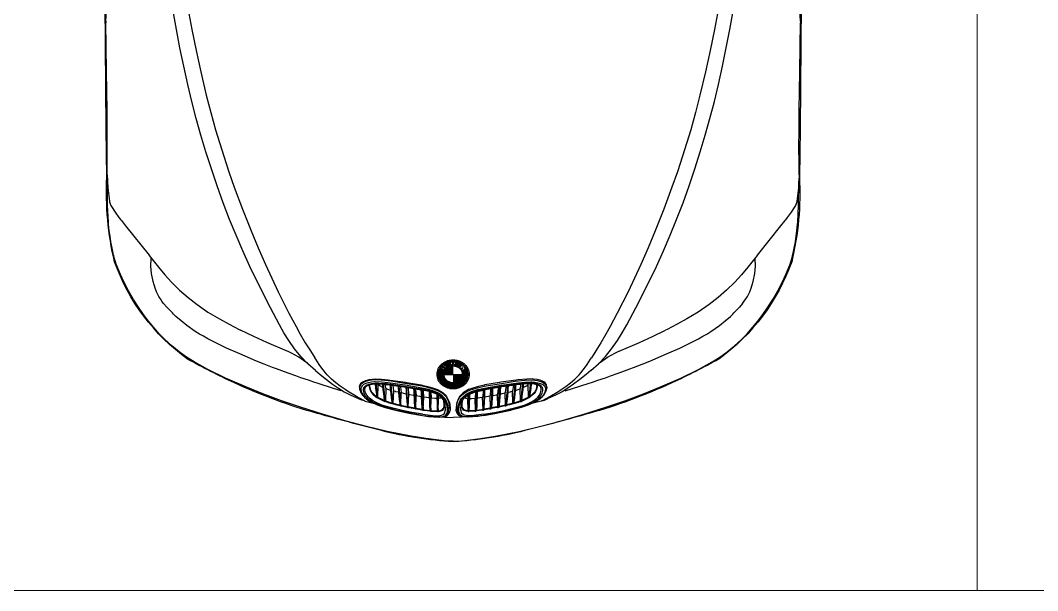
# Model space of a CAD drawing. Header units: inches. Extents: x 13 to 261, y -112 to -47.
# Drawn here: x 193.589 to 195.994, y -83.727 to -82.379 of the extents above; entities that cross this region are included whole.
import ezdxf

# ---------------------------------------------------------------- set-up
doc = ezdxf.new("R2010")
doc.units = ezdxf.units.IN
doc.header["$MEASUREMENT"] = 0
doc.layers.add('CAJONES', color=3, linetype='Continuous', lineweight=20)
doc.layers.add('CONTORNO', color=7, linetype='Continuous')

msp = doc.modelspace()

# ---------------------------------------------------------------- linework, layer by layer
for p, q in [((193.8383, -82.8647), (193.8939, -82.9343)), ((195.3863, -82.8647), (195.3307, -82.9343)), ((193.9281, -83.0479), (193.9355, -83.0569)), ((195.2965, -83.0479), (195.2891, -83.0569)), ((194.2197, -83.1605), (194.2199, -83.1601)), ((195.0049, -83.1605), (195.0047, -83.1601)), ((194.2689, -83.1905), (194.2525, -83.1733)), ((194.2871, -83.2063), (194.2689, -83.1905)), ((194.5905, -83.191), (194.6058, -83.191)), ((194.5923, -83.1899), (194.6058, -83.1899)), ((194.5944, -83.1887), (194.6059, -83.1887)), ((194.5969, -83.1876), (194.6059, -83.1876)), ((194.6, -83.1865), (194.606, -83.1865)), ((194.6043, -83.1854), (194.6202, -83.1854)), ((194.61, -83.1865), (194.6146, -83.1865)), ((194.6104, -83.1876), (194.6141, -83.1876)), ((194.6108, -83.1887), (194.6137, -83.1887)), ((194.6113, -83.1899), (194.6133, -83.1899)), ((194.6117, -83.191), (194.6128, -83.191)), ((194.6186, -83.1865), (194.6246, -83.1865)), ((194.6186, -83.1876), (194.6277, -83.1876)), ((194.6187, -83.1887), (194.6301, -83.1887)), ((194.6187, -83.1899), (194.6322, -83.1899)), ((194.6188, -83.191), (194.634, -83.191)), ((194.9375, -83.2063), (194.9557, -83.1905)), ((194.9557, -83.1905), (194.9721, -83.1733)), ((194.5765, -83.2134), (194.59, -83.2134)), ((194.5765, -83.2145), (194.5899, -83.2145)), ((194.5767, -83.2123), (194.5902, -83.2123)), ((194.5768, -83.2112), (194.5905, -83.2112)), ((194.577, -83.21), (194.5908, -83.21)), ((194.5773, -83.2089), (194.5913, -83.2089)), ((194.5776, -83.2078), (194.5918, -83.2078)), ((194.578, -83.2067), (194.5924, -83.2067)), ((194.5784, -83.2056), (194.5898, -83.2056)), ((194.5789, -83.2044), (194.5881, -83.2044)), ((194.5794, -83.2033), (194.5865, -83.2033)), ((194.58, -83.2022), (194.5849, -83.2022)), ((194.5806, -83.2011), (194.5833, -83.2011)), ((194.5814, -83.1999), (194.5826, -83.1999)), ((194.5822, -83.1988), (194.5837, -83.1988)), ((194.583, -83.1977), (194.5847, -83.1977)), ((194.584, -83.1966), (194.5857, -83.1966)), ((194.585, -83.1955), (194.5868, -83.1955)), ((194.5862, -83.1943), (194.5878, -83.1943)), ((194.587, -83.1988), (194.5892, -83.1988)), ((194.5875, -83.1932), (194.6057, -83.1932)), ((194.5875, -83.1999), (194.5882, -83.1999)), ((194.588, -83.1977), (194.5902, -83.1977)), ((194.5889, -83.1921), (194.6058, -83.1921)), ((194.5902, -83.2011), (194.5924, -83.2011)), ((194.5908, -83.2022), (194.5914, -83.2022)), ((194.5912, -83.1999), (194.5935, -83.1999)), ((194.5916, -83.2056), (194.5931, -83.2056)), ((194.5917, -83.2145), (194.6123, -83.2145)), ((194.5918, -83.2134), (194.6123, -83.2134)), ((194.592, -83.2123), (194.6123, -83.2123)), ((194.5921, -83.1943), (194.6057, -83.1943)), ((194.5923, -83.1988), (194.5932, -83.1988)), ((194.5923, -83.2112), (194.6123, -83.2112)), ((194.5926, -83.21), (194.6123, -83.21)), ((194.5927, -83.2044), (194.594, -83.2044)), ((194.5928, -83.1955), (194.6056, -83.1955)), ((194.5931, -83.2089), (194.6123, -83.2089)), ((194.5937, -83.2033), (194.595, -83.2033)), ((194.5937, -83.2078), (194.6123, -83.2078)), ((194.5944, -83.2067), (194.6123, -83.2067)), ((194.5947, -83.2022), (194.5961, -83.2022)), ((194.5952, -83.2056), (194.6123, -83.2056)), ((194.5958, -83.2011), (194.5975, -83.2011)), ((194.5962, -83.2044), (194.6123, -83.2044)), ((194.5964, -83.1966), (194.6081, -83.1966)), ((194.5968, -83.1999), (194.5991, -83.1999)), ((194.5971, -83.1977), (194.6038, -83.1977)), ((194.5973, -83.1988), (194.6011, -83.1988)), ((194.5973, -83.2033), (194.6123, -83.2033)), ((194.5986, -83.2022), (194.6123, -83.2022)), ((194.6003, -83.2011), (194.6123, -83.2011)), ((194.6023, -83.1999), (194.6123, -83.1999)), ((194.6052, -83.1988), (194.6123, -83.1988)), ((194.6081, -83.1955), (194.6165, -83.1955)), ((194.6093, -83.1921), (194.6097, -83.1921)), ((194.6093, -83.1932), (194.6101, -83.1932)), ((194.6093, -83.1943), (194.6106, -83.1943)), ((194.6122, -83.1921), (194.6124, -83.1921)), ((194.614, -83.1943), (194.6153, -83.1943)), ((194.6144, -83.1932), (194.6153, -83.1932)), ((194.6149, -83.1921), (194.6152, -83.1921)), ((194.6164, -83.1966), (194.6304, -83.1966)), ((194.6188, -83.1921), (194.6356, -83.1921)), ((194.6188, -83.1932), (194.6334, -83.1932)), ((194.6189, -83.1943), (194.6324, -83.1943)), ((194.6189, -83.1955), (194.6314, -83.1955)), ((194.6208, -83.1977), (194.6295, -83.1977)), ((194.6234, -83.1988), (194.6285, -83.1988)), ((194.6254, -83.1999), (194.6277, -83.1999)), ((194.6271, -83.2011), (194.6291, -83.2011)), ((194.6284, -83.2022), (194.633, -83.2022)), ((194.6296, -83.2033), (194.632, -83.2033)), ((194.6305, -83.2044), (194.6322, -83.2044)), ((194.6314, -83.2056), (194.633, -83.2056)), ((194.6319, -83.2011), (194.634, -83.2011)), ((194.6321, -83.2067), (194.6466, -83.2067)), ((194.6327, -83.2078), (194.6469, -83.2078)), ((194.6333, -83.2089), (194.6473, -83.2089)), ((194.6337, -83.21), (194.6475, -83.21)), ((194.6341, -83.2112), (194.6477, -83.2112)), ((194.6343, -83.2123), (194.6479, -83.2123)), ((194.6345, -83.2134), (194.648, -83.2134)), ((194.6346, -83.2145), (194.6481, -83.2145)), ((194.6347, -83.1999), (194.635, -83.1999)), ((194.6349, -83.1966), (194.636, -83.1966)), ((194.635, -83.2056), (194.6462, -83.2056)), ((194.6354, -83.1932), (194.6371, -83.1932)), ((194.6359, -83.1955), (194.6395, -83.1955)), ((194.6368, -83.1943), (194.6383, -83.1943)), ((194.6378, -83.2044), (194.6457, -83.2044)), ((194.6388, -83.1999), (194.6406, -83.1999)), ((194.6393, -83.1966), (194.6406, -83.1966)), ((194.6397, -83.1988), (194.6424, -83.1988)), ((194.6403, -83.1977), (194.6415, -83.1977)), ((194.6406, -83.2033), (194.6452, -83.2033)), ((194.6419, -83.1999), (194.6432, -83.1999)), ((194.6427, -83.2011), (194.6439, -83.2011)), ((194.6434, -83.2022), (194.6446, -83.2022)), ((194.5764, -83.2157), (194.5899, -83.2157)), ((194.5765, -83.2168), (194.5899, -83.2168)), ((194.5765, -83.2179), (194.59, -83.2179)), ((194.5767, -83.219), (194.5902, -83.219)), ((194.5768, -83.2201), (194.5905, -83.2201)), ((194.577, -83.2213), (194.5908, -83.2213)), ((194.5773, -83.2224), (194.5913, -83.2224)), ((194.5776, -83.2235), (194.5918, -83.2235)), ((194.578, -83.2246), (194.5924, -83.2246)), ((194.5784, -83.2258), (194.5931, -83.2258)), ((194.5789, -83.2269), (194.594, -83.2269)), ((194.5794, -83.228), (194.595, -83.228)), ((194.58, -83.2291), (194.5961, -83.2291)), ((194.5806, -83.2302), (194.5975, -83.2302)), ((194.5814, -83.2314), (194.5991, -83.2314)), ((194.5822, -83.2325), (194.6011, -83.2325)), ((194.583, -83.2336), (194.6038, -83.2336)), ((194.584, -83.2347), (194.6081, -83.2347)), ((194.5851, -83.2358), (194.6395, -83.2358)), ((194.5862, -83.237), (194.6383, -83.237)), ((194.5875, -83.2381), (194.637, -83.2381)), ((194.5889, -83.2392), (194.6356, -83.2392)), ((194.5899, -83.2157), (194.6347, -83.2157)), ((194.6123, -83.2157), (194.633, -83.2157)), ((194.6123, -83.2168), (194.6329, -83.2168)), ((194.6123, -83.2179), (194.6328, -83.2179)), ((194.6123, -83.219), (194.6326, -83.219)), ((194.6123, -83.2201), (194.6323, -83.2201)), ((194.6123, -83.2213), (194.6319, -83.2213)), ((194.6123, -83.2224), (194.6314, -83.2224)), ((194.6123, -83.2235), (194.6309, -83.2235)), ((194.6123, -83.2246), (194.6302, -83.2246)), ((194.6123, -83.2258), (194.6293, -83.2258)), ((194.6123, -83.2269), (194.6284, -83.2269)), ((194.6123, -83.228), (194.6273, -83.228)), ((194.6123, -83.2291), (194.6259, -83.2291)), ((194.6123, -83.2302), (194.6243, -83.2302)), ((194.6123, -83.2314), (194.6222, -83.2314)), ((194.6123, -83.2325), (194.6194, -83.2325)), ((194.6165, -83.2347), (194.6406, -83.2347)), ((194.6208, -83.2336), (194.6415, -83.2336)), ((194.6234, -83.2325), (194.6424, -83.2325)), ((194.6254, -83.2314), (194.6432, -83.2314)), ((194.6271, -83.2302), (194.6439, -83.2302)), ((194.6284, -83.2291), (194.6446, -83.2291)), ((194.6296, -83.228), (194.6452, -83.228)), ((194.6305, -83.2269), (194.6457, -83.2269)), ((194.6314, -83.2258), (194.6462, -83.2258)), ((194.6321, -83.2246), (194.6466, -83.2246)), ((194.6328, -83.2235), (194.647, -83.2235)), ((194.6333, -83.2224), (194.6473, -83.2224)), ((194.6337, -83.2213), (194.6475, -83.2213)), ((194.6341, -83.2201), (194.6477, -83.2201)), ((194.6343, -83.219), (194.6479, -83.219)), ((194.6345, -83.2179), (194.648, -83.2179)), ((194.6346, -83.2168), (194.6481, -83.2168)), ((194.6347, -83.2157), (194.6481, -83.2157)), ((194.4145, -83.2439), (194.4145, -83.2401)), ((194.4343, -83.2699), (194.4353, -83.2407)), ((194.4529, -83.2785), (194.4539, -83.2497)), ((194.4709, -83.2841), (194.4719, -83.2555)), ((194.4719, -83.2555), (194.4717, -83.2547)), ((194.4833, -83.2581), (194.4771, -83.2567)), ((194.4887, -83.2885), (194.4897, -83.2597)), ((194.4897, -83.2597), (194.4895, -83.2589)), ((194.5063, -83.2921), (194.5073, -83.2633)), ((194.5073, -83.2633), (194.5071, -83.2627)), ((194.5905, -83.2403), (194.634, -83.2403)), ((194.5923, -83.2415), (194.6322, -83.2415)), ((194.5944, -83.2426), (194.6301, -83.2426)), ((194.5969, -83.2437), (194.6277, -83.2437)), ((194.5999, -83.2448), (194.6246, -83.2448)), ((194.6044, -83.2459), (194.6202, -83.2459)), ((194.7173, -83.2633), (194.7175, -83.2627)), ((194.7183, -83.2921), (194.7173, -83.2633)), ((194.7349, -83.2597), (194.7351, -83.2589)), ((194.7359, -83.2885), (194.7349, -83.2597)), ((194.7413, -83.2581), (194.7475, -83.2567)), ((194.7527, -83.2555), (194.7529, -83.2547)), ((194.7537, -83.2841), (194.7527, -83.2555)), ((194.7717, -83.2785), (194.7707, -83.2497)), ((194.7903, -83.2699), (194.7893, -83.2407)), ((194.8101, -83.2443), (194.8107, -83.2453)), ((194.8105, -83.2403), (194.8105, -83.2401)), ((194.4529, -83.2801), (194.4509, -83.2795)), ((194.5241, -83.2955), (194.5251, -83.2667)), ((194.5251, -83.2667), (194.5249, -83.2659)), ((194.5377, -83.2689), (194.5251, -83.2667)), ((194.5417, -83.2985), (194.5427, -83.2697)), ((194.5427, -83.2697), (194.5425, -83.2689)), ((194.5559, -83.2715), (194.5427, -83.2697)), ((194.5593, -83.3009), (194.5603, -83.2719)), ((194.5607, -83.2719), (194.5603, -83.2719)), ((194.5769, -83.3017), (194.5779, -83.2727)), ((194.5777, -83.2649), (194.5779, -83.2719)), ((194.5779, -83.2727), (194.5779, -83.2719)), ((194.5909, -83.2803), (194.5907, -83.2795)), ((194.5985, -83.2729), (194.5985, -83.2727)), ((194.6041, -83.2859), (194.6053, -83.2971)), ((194.6205, -83.2859), (194.6193, -83.2971)), ((194.6261, -83.2729), (194.6261, -83.2727)), ((194.6337, -83.2803), (194.6339, -83.2795)), ((194.6469, -83.2649), (194.6467, -83.2719)), ((194.6467, -83.2727), (194.6467, -83.2719)), ((194.6477, -83.3017), (194.6467, -83.2727)), ((194.6639, -83.2719), (194.6643, -83.2719)), ((194.6653, -83.3009), (194.6643, -83.2719)), ((194.6687, -83.2715), (194.6819, -83.2697)), ((194.6819, -83.2697), (194.6821, -83.2689)), ((194.6829, -83.2985), (194.6819, -83.2697)), ((194.6869, -83.2689), (194.6995, -83.2667)), ((194.6995, -83.2667), (194.6997, -83.2659)), ((194.7005, -83.2955), (194.6995, -83.2667)), ((194.7717, -83.2801), (194.7737, -83.2795)), ((194.5221, -83.2967), (194.5219, -83.2967)), ((194.5241, -83.2971), (194.5219, -83.2967)), ((194.5241, -83.2955), (194.5395, -83.2983)), ((194.5265, -83.2975), (194.5241, -83.2971)), ((194.5265, -83.2975), (194.5345, -83.2989)), ((194.5593, -83.3023), (194.5573, -83.3021)), ((194.5749, -83.3031), (194.5751, -83.3031)), ((194.5769, -83.3017), (194.5769, -83.3031)), ((194.6049, -83.3003), (194.6039, -83.2875)), ((194.6197, -83.3003), (194.6207, -83.2875)), ((194.6477, -83.3017), (194.6477, -83.3031)), ((194.6497, -83.3031), (194.6495, -83.3031)), ((194.6653, -83.3023), (194.6673, -83.3021)), ((194.7005, -83.2955), (194.6851, -83.2983)), ((194.6981, -83.2975), (194.6901, -83.2989)), ((194.6981, -83.2975), (194.7005, -83.2971)), ((194.7005, -83.2971), (194.7027, -83.2967)), ((194.7025, -83.2967), (194.7027, -83.2967))]:
    msp.add_line(p, q)
for points in [[(193.7915, -82.3813), (193.7927, -82.3531), (193.7955, -82.3249), (193.8021, -82.3005)], [(195.4331, -82.3813), (195.4319, -82.3531), (195.4291, -82.3249), (195.4225, -82.3005)], [(194.2525, -83.1733), (194.2377, -83.1551), (194.2239, -83.1357), (194.2125, -83.1173), (194.2017, -83.0983), (194.1805, -83.0585), (194.1491, -82.9965), (194.1319, -82.9605), (194.1153, -82.9239), (194.0993, -82.8869), (194.0841, -82.8495), (194.0689, -82.8101), (194.0545, -82.7703), (194.0409, -82.7303), (194.0281, -82.6899), (194.0163, -82.6503), (194.0053, -82.6107), (193.9949, -82.5707), (193.9853, -82.5305), (193.9757, -82.4873), (193.9667, -82.4441), (193.9585, -82.4007), (193.9507, -82.3573)], [(193.9853, -82.3501), (193.9949, -82.4003), (194.0051, -82.4505), (194.0159, -82.5005), (194.0289, -82.5561), (194.0395, -82.5969), (194.0509, -82.6375), (194.0701, -82.7001), (194.0823, -82.7367), (194.0951, -82.7731), (194.1145, -82.8251), (194.1349, -82.8763), (194.1515, -82.9163), (194.1687, -82.9559), (194.1835, -82.9887), (194.1989, -83.0209), (194.2243, -83.0709), (194.2411, -83.1025), (194.2511, -83.1209)], [(194.9721, -83.1733), (194.9869, -83.1551), (195.0007, -83.1357), (195.0121, -83.1173), (195.0229, -83.0983), (195.0441, -83.0585), (195.0755, -82.9965), (195.0927, -82.9605), (195.1093, -82.9239), (195.1253, -82.8869), (195.1405, -82.8495), (195.1557, -82.8101), (195.1701, -82.7703), (195.1837, -82.7303), (195.1965, -82.6899), (195.2083, -82.6503), (195.2193, -82.6107), (195.2297, -82.5707), (195.2393, -82.5305), (195.2489, -82.4873), (195.2579, -82.4441), (195.2661, -82.4007), (195.2739, -82.3573)], [(195.2393, -82.3501), (195.2297, -82.4003), (195.2195, -82.4505), (195.2087, -82.5005), (195.1957, -82.5561), (195.1851, -82.5969), (195.1737, -82.6375), (195.1545, -82.7001), (195.1423, -82.7367), (195.1295, -82.7731), (195.1101, -82.8251), (195.0897, -82.8763), (195.0731, -82.9163), (195.0559, -82.9559), (195.0411, -82.9887), (195.0257, -83.0209), (195.0003, -83.0709), (194.9835, -83.1025), (194.9735, -83.1209)], [(193.7915, -82.3813), (193.7915, -82.3821), (193.7915, -82.3835), (193.7915, -82.3849)], [(193.7945, -82.7407), (193.7947, -82.7135), (193.7949, -82.6815), (193.7947, -82.6369), (193.7943, -82.5915), (193.7935, -82.5459), (193.7929, -82.5003), (193.7921, -82.4409), (193.7915, -82.3849)], [(195.4301, -82.7407), (195.4299, -82.7135), (195.4297, -82.6815), (195.4299, -82.6369), (195.4303, -82.5915), (195.4311, -82.5459), (195.4317, -82.5003), (195.4325, -82.4409), (195.4331, -82.3849)], [(195.4331, -82.3813), (195.4331, -82.3821), (195.4331, -82.3835), (195.4331, -82.3849)], [(193.7947, -82.7443), (193.7945, -82.7419), (193.7945, -82.7407)], [(193.7947, -82.7443), (193.7963, -82.7749), (193.7998, -82.8062)], [(195.4299, -82.7443), (195.4283, -82.7749), (195.4248, -82.8062)], [(195.4299, -82.7443), (195.4301, -82.7419), (195.4301, -82.7407)], [(193.7977, -82.8561), (193.7977, -82.8559), (193.7957, -82.8165), (193.7955, -82.7589), (193.7955, -82.7589)], [(195.4269, -82.8561), (195.4269, -82.8559), (195.4289, -82.8165), (195.4291, -82.7589), (195.4291, -82.7589)], [(193.7998, -82.8062), (193.8001, -82.8077), (193.8013, -82.8123), (193.8031, -82.8165)], [(195.4248, -82.8062), (195.4245, -82.8077), (195.4233, -82.8123), (195.4215, -82.8165)], [(193.8031, -82.8165), (193.8045, -82.8189), (193.8131, -82.8323), (193.8225, -82.8453), (193.8265, -82.8503)], [(195.4215, -82.8165), (195.4201, -82.8189), (195.4115, -82.8323), (195.4021, -82.8453), (195.3981, -82.8503)], [(193.8265, -82.8503), (193.8277, -82.8519), (193.8281, -82.8523), (193.8383, -82.8647)], [(195.3981, -82.8503), (195.3969, -82.8519), (195.3965, -82.8523), (195.3863, -82.8647)], [(193.8035, -82.9023), (193.8015, -82.8889), (193.7997, -82.8761), (193.7981, -82.8611), (193.7977, -82.8561)], [(195.4211, -82.9023), (195.4231, -82.8889), (195.4249, -82.8761), (195.4265, -82.8611), (195.4269, -82.8561)], [(193.8197, -82.9647), (193.8183, -82.9611), (193.8161, -82.9551), (193.8141, -82.9497), (193.8117, -82.9425), (193.8101, -82.9359), (193.8091, -82.9319), (193.8085, -82.9289), (193.8061, -82.9171), (193.8035, -82.9023)], [(195.4049, -82.9647), (195.4063, -82.9611), (195.4085, -82.9551), (195.4105, -82.9497), (195.4129, -82.9425), (195.4145, -82.9359), (195.4155, -82.9319), (195.4161, -82.9289), (195.4185, -82.9171), (195.4211, -82.9023)], [(193.8939, -82.9343), (193.8941, -82.9345), (193.9161, -82.9627), (193.9309, -82.9805), (193.9465, -82.9975), (193.9659, -83.0163), (193.9861, -83.0343), (194.0073, -83.0509), (194.0329, -83.0687), (194.0599, -83.0847), (194.0831, -83.0973), (194.1065, -83.1093), (194.1101, -83.1111)], [(193.9037, -82.9983), (193.9031, -82.9961), (193.8993, -82.9773), (193.8979, -82.9597), (193.8983, -82.9415)], [(193.8985, -82.9401), (193.8983, -82.9407), (193.8983, -82.9415)], [(195.3307, -82.9343), (195.3305, -82.9345), (195.3085, -82.9627), (195.2937, -82.9805), (195.2781, -82.9975), (195.2587, -83.0163), (195.2385, -83.0343), (195.2173, -83.0509), (195.1917, -83.0687), (195.1647, -83.0847), (195.1415, -83.0973), (195.1181, -83.1093), (195.1145, -83.1111)], [(195.3209, -82.9983), (195.3215, -82.9961), (195.3253, -82.9773), (195.3267, -82.9597), (195.3263, -82.9415)], [(195.3261, -82.9401), (195.3263, -82.9407), (195.3263, -82.9415)], [(194.6123, -83.3737), (194.5985, -83.3733), (194.5847, -83.3721), (194.5479, -83.3673), (194.5129, -83.3615), (194.4563, -83.3503), (194.4079, -83.3389), (194.3597, -83.3263), (194.3037, -83.3099), (194.2517, -83.2933), (194.2069, -83.2779), (194.1625, -83.2613), (194.1221, -83.2453), (194.0743, -83.2243), (194.0325, -83.2039), (193.9999, -83.1859), (193.9819, -83.1747), (193.9647, -83.1625), (193.9475, -83.1485), (193.9311, -83.1335), (193.9175, -83.1197), (193.9047, -83.1053), (193.8923, -83.0903), (193.8805, -83.0745), (193.8685, -83.0571), (193.8571, -83.0389), (193.8451, -83.0181), (193.8341, -82.9969), (193.8259, -82.9793), (193.8197, -82.9647)], [(194.6123, -83.3737), (194.6261, -83.3733), (194.6399, -83.3721), (194.6767, -83.3673), (194.7117, -83.3615), (194.7683, -83.3503), (194.8167, -83.3389), (194.8649, -83.3263), (194.9209, -83.3099), (194.9729, -83.2933), (195.0177, -83.2779), (195.0621, -83.2613), (195.1025, -83.2453), (195.1503, -83.2243), (195.1921, -83.2039), (195.2247, -83.1859), (195.2427, -83.1747), (195.2599, -83.1625), (195.2771, -83.1485), (195.2935, -83.1335), (195.3071, -83.1197), (195.3199, -83.1053), (195.3323, -83.0903), (195.3441, -83.0745), (195.3561, -83.0571), (195.3675, -83.0389), (195.3795, -83.0181), (195.3905, -82.9969), (195.3987, -82.9793), (195.4049, -82.9647)], [(193.9281, -83.0479), (193.9241, -83.0423), (193.9205, -83.0373), (193.9183, -83.0343), (193.9165, -83.0313), (193.9141, -83.0271), (193.9111, -83.0207), (193.9105, -83.0185), (193.9081, -83.0119), (193.9061, -83.0061), (193.9049, -83.0021), (193.9037, -82.9983)], [(195.2965, -83.0479), (195.3005, -83.0423), (195.3041, -83.0373), (195.3063, -83.0343), (195.3081, -83.0313), (195.3105, -83.0271), (195.3135, -83.0207), (195.3141, -83.0185), (195.3165, -83.0119), (195.3185, -83.0061), (195.3197, -83.0021), (195.3209, -82.9983)], [(194.3479, -83.2549), (194.3299, -83.2493), (194.2929, -83.2373), (194.2827, -83.2339), (194.2701, -83.2297), (194.2521, -83.2235), (194.2405, -83.2195), (194.2223, -83.2131), (194.2075, -83.2075), (194.1945, -83.2027), (194.1857, -83.1993), (194.1657, -83.1915), (194.1591, -83.1889), (194.1417, -83.1819), (194.1259, -83.1753), (194.1023, -83.1649), (194.0765, -83.1535), (194.0527, -83.1421), (194.0327, -83.1317), (194.0219, -83.1257), (194.0193, -83.1241), (194.0129, -83.1205), (194.0029, -83.1145), (193.9831, -83.1005), (193.9693, -83.0893), (193.9569, -83.0787), (193.9513, -83.0731), (193.9487, -83.0705), (193.9355, -83.0569)], [(194.8767, -83.2549), (194.8947, -83.2493), (194.9317, -83.2373), (194.9419, -83.2339), (194.9545, -83.2297), (194.9725, -83.2235), (194.9841, -83.2195), (195.0023, -83.2131), (195.0171, -83.2075), (195.0301, -83.2027), (195.0389, -83.1993), (195.0589, -83.1915), (195.0655, -83.1889), (195.0829, -83.1819), (195.0987, -83.1753), (195.1223, -83.1649), (195.1481, -83.1535), (195.1719, -83.1421), (195.1919, -83.1317), (195.2027, -83.1257), (195.2053, -83.1241), (195.2117, -83.1205), (195.2217, -83.1145), (195.2415, -83.1005), (195.2553, -83.0893), (195.2677, -83.0787), (195.2733, -83.0731), (195.2759, -83.0705), (195.2891, -83.0569)], [(194.2685, -83.1903), (194.2585, -83.1827), (194.2477, -83.1753), (194.2301, -83.1653), (194.2225, -83.1617), (194.2197, -83.1605), (194.1721, -83.1401), (194.1409, -83.1259), (194.1101, -83.1111)], [(194.9561, -83.1903), (194.9661, -83.1827), (194.9769, -83.1753), (194.9945, -83.1653), (195.0021, -83.1617), (195.0049, -83.1605), (195.0525, -83.1401), (195.0837, -83.1259), (195.1145, -83.1111)], [(194.2511, -83.1209), (194.2629, -83.1409), (194.2751, -83.1603), (194.2855, -83.1767)], [(194.9735, -83.1209), (194.9617, -83.1409), (194.9495, -83.1603), (194.9391, -83.1767)], [(194.2855, -83.1765), (194.2855, -83.1765), (194.2855, -83.1767)], [(194.4025, -83.2783), (194.4025, -83.2783), (194.3995, -83.2767), (194.3841, -83.2683), (194.3627, -83.2555), (194.3571, -83.2517), (194.3455, -83.2437), (194.3351, -83.2355), (194.3249, -83.2269), (194.3223, -83.2245), (194.3147, -83.2167), (194.3105, -83.2121), (194.3049, -83.2053), (194.2993, -83.1979), (194.2957, -83.1927), (194.2875, -83.1799), (194.2855, -83.1767)], [(194.2855, -83.1767), (194.2855, -83.1767), (194.2855, -83.1767), (194.2855, -83.1767), (194.2855, -83.1767)], [(194.8221, -83.2783), (194.8221, -83.2783), (194.8251, -83.2767), (194.8405, -83.2683), (194.8619, -83.2555), (194.8675, -83.2517), (194.8791, -83.2437), (194.8895, -83.2355), (194.8997, -83.2269), (194.9023, -83.2245), (194.9099, -83.2167), (194.9141, -83.2121), (194.9197, -83.2053), (194.9253, -83.1979), (194.9289, -83.1927), (194.9371, -83.1799), (194.9391, -83.1767)], [(194.9391, -83.1765), (194.9391, -83.1765), (194.9391, -83.1767)], [(194.9391, -83.1767), (194.9391, -83.1767), (194.9391, -83.1767), (194.9391, -83.1767), (194.9391, -83.1767)], [(194.2871, -83.2063), (194.2981, -83.2159), (194.3129, -83.2281), (194.3275, -83.2391), (194.3411, -83.2485), (194.3545, -83.2567), (194.3705, -83.2647)], [(194.5877, -83.1945), (194.5823, -83.2003), (194.5909, -83.2063), (194.5966, -83.2002)], [(194.59, -83.198), (194.5879, -83.2002), (194.5866, -83.1993), (194.5887, -83.197), (194.5887, -83.197)], [(194.5921, -83.199), (194.5898, -83.2015), (194.5911, -83.2025), (194.5935, -83.1999)], [(194.9375, -83.2063), (194.9265, -83.2159), (194.9117, -83.2281), (194.8971, -83.2391), (194.8835, -83.2485), (194.8701, -83.2567), (194.8541, -83.2647)], [(194.3909, -83.2457), (194.3918, -83.2415), (194.3927, -83.2394), (194.3946, -83.2366), (194.396, -83.2352), (194.399, -83.2331), (194.4062, -83.2299), (194.4089, -83.2291), (194.4142, -83.2278), (194.4217, -83.2268), (194.4284, -83.2265), (194.4428, -83.2272), (194.4591, -83.2287)], [(194.4655, -83.2321), (194.4587, -83.2313), (194.4425, -83.2295), (194.4255, -83.2289), (194.4137, -83.2299), (194.4053, -83.2323), (194.3985, -83.2357), (194.3943, -83.2393), (194.3923, -83.2427), (194.3913, -83.2461), (194.3915, -83.2495)], [(194.5379, -83.2481), (194.4989, -83.2415), (194.4981, -83.2413), (194.4581, -83.2357), (194.4429, -83.2341), (194.4279, -83.2335), (194.4265, -83.2335), (194.4191, -83.2341), (194.4123, -83.2353), (194.4059, -83.2373), (194.4007, -83.2399), (194.3969, -83.2429), (194.3949, -83.2461), (194.3941, -83.2493), (194.3941, -83.2525), (194.3961, -83.2599), (194.4003, -83.2667)], [(194.5399, -83.3125), (194.5139, -83.3079), (194.4879, -83.3027), (194.4763, -83.2999), (194.4719, -83.2989), (194.4563, -83.2949), (194.4417, -83.2901), (194.4275, -83.2841), (194.4185, -83.2791), (194.4109, -83.2733), (194.4083, -83.2707), (194.4047, -83.2661), (194.4019, -83.2603), (194.4005, -83.2541), (194.4005, -83.2505), (194.4015, -83.2469), (194.4045, -83.2433), (194.4075, -83.2413), (194.4129, -83.2391), (194.4193, -83.2375), (194.4269, -83.2367), (194.4369, -83.2363), (194.4537, -83.2375), (194.4555, -83.2377), (194.4581, -83.2379), (194.4659, -83.2389), (194.4977, -83.2435), (194.5365, -83.2501), (194.5373, -83.2503)], [(194.4083, -83.2425), (194.4099, -83.2417), (194.4143, -83.2401), (194.4207, -83.2389), (194.4281, -83.2381), (194.4377, -83.2381), (194.4539, -83.2393), (194.4557, -83.2395), (194.4581, -83.2399), (194.4659, -83.2409), (194.4975, -83.2453), (194.5361, -83.2519), (194.5369, -83.2521)], [(194.4279, -83.2381), (194.4281, -83.2399), (194.4287, -83.2475), (194.4289, -83.2483), (194.4309, -83.2635), (194.4321, -83.2703)], [(194.4299, -83.2381), (194.4301, -83.2403), (194.4307, -83.2481), (194.4309, -83.2487), (194.4329, -83.2639), (194.4343, -83.2717)], [(194.4353, -83.2407), (194.4349, -83.2395), (194.4347, -83.2381)], [(194.4509, -83.2795), (194.4493, -83.2711), (194.4489, -83.2675), (194.4469, -83.2513), (194.4463, -83.2453), (194.4463, -83.2435), (194.4459, -83.2387)], [(194.4529, -83.2801), (194.4513, -83.2715), (194.4509, -83.2681), (194.4489, -83.2517), (194.4483, -83.2457), (194.4483, -83.2437), (194.4479, -83.2387)], [(194.4535, -83.2483), (194.4525, -83.2419), (194.4521, -83.2391)], [(194.4591, -83.2287), (194.4631, -83.2293), (194.4993, -83.2343), (194.5029, -83.2349), (194.5371, -83.2407), (194.5393, -83.2411)], [(194.5387, -83.2439), (194.4933, -83.2361), (194.4655, -83.2321)], [(194.6847, -83.3125), (194.7107, -83.3079), (194.7367, -83.3027), (194.7483, -83.2999), (194.7527, -83.2989), (194.7683, -83.2949), (194.7829, -83.2901), (194.7971, -83.2841), (194.8061, -83.2791), (194.8137, -83.2733), (194.8163, -83.2707), (194.8199, -83.2661), (194.8227, -83.2603), (194.8241, -83.2541), (194.8241, -83.2505), (194.8231, -83.2469), (194.8201, -83.2433), (194.8171, -83.2413), (194.8117, -83.2391), (194.8053, -83.2375), (194.7977, -83.2367), (194.7877, -83.2363), (194.7709, -83.2375), (194.7691, -83.2377), (194.7665, -83.2379), (194.7587, -83.2389), (194.7269, -83.2435), (194.6881, -83.2501), (194.6873, -83.2503)], [(194.7655, -83.2287), (194.7615, -83.2293), (194.7253, -83.2343), (194.7217, -83.2349), (194.6875, -83.2407), (194.6853, -83.2411)], [(194.6859, -83.2439), (194.7313, -83.2361), (194.7591, -83.2321)], [(194.6867, -83.2481), (194.7257, -83.2415), (194.7265, -83.2413), (194.7665, -83.2357), (194.7817, -83.2341), (194.7967, -83.2335), (194.7981, -83.2335), (194.8055, -83.2341), (194.8123, -83.2353), (194.8187, -83.2373), (194.8239, -83.2399), (194.8277, -83.2429), (194.8297, -83.2461), (194.8305, -83.2493), (194.8305, -83.2525), (194.8285, -83.2599), (194.8243, -83.2667)], [(194.8161, -83.2427), (194.8161, -83.2425), (194.8147, -83.2417), (194.8103, -83.2401), (194.8039, -83.2389), (194.7965, -83.2381), (194.7869, -83.2381), (194.7707, -83.2393), (194.7689, -83.2395), (194.7665, -83.2399), (194.7587, -83.2409), (194.7271, -83.2453), (194.6885, -83.2519), (194.6877, -83.2521)], [(194.7591, -83.2321), (194.7659, -83.2313), (194.7821, -83.2295), (194.7991, -83.2289), (194.8109, -83.2299), (194.8193, -83.2323), (194.8261, -83.2357), (194.8303, -83.2393), (194.8323, -83.2427), (194.8333, -83.2461), (194.8331, -83.2495)], [(194.8337, -83.2457), (194.8331, -83.2407), (194.8297, -83.2359), (194.8263, -83.2333), (194.8183, -83.2297), (194.8105, -83.2277), (194.8019, -83.2267), (194.7989, -83.2265), (194.7861, -83.2267), (194.7655, -83.2287)], [(194.7711, -83.2483), (194.7721, -83.2419), (194.7725, -83.2391)], [(194.7717, -83.2801), (194.7733, -83.2715), (194.7737, -83.2681), (194.7757, -83.2517), (194.7763, -83.2457), (194.7763, -83.2437), (194.7767, -83.2387)], [(194.7737, -83.2795), (194.7753, -83.2711), (194.7757, -83.2675), (194.7777, -83.2513), (194.7783, -83.2453), (194.7783, -83.2435), (194.7787, -83.2387)], [(194.7893, -83.2407), (194.7897, -83.2395), (194.7899, -83.2381)], [(194.7947, -83.2381), (194.7945, -83.2403), (194.7939, -83.2481), (194.7937, -83.2487), (194.7917, -83.2639), (194.7903, -83.2717)], [(194.7967, -83.2381), (194.7965, -83.2399), (194.7959, -83.2475), (194.7957, -83.2483), (194.7937, -83.2635), (194.7925, -83.2703)], [(194.3909, -83.2457), (194.3911, -83.2479), (194.3915, -83.2495)], [(194.3919, -83.2521), (194.3917, -83.2507), (194.3915, -83.2495)], [(194.3919, -83.2521), (194.3945, -83.2589), (194.3983, -83.2649), (194.4011, -83.2683), (194.4073, -83.2739), (194.4153, -83.2793)], [(194.5403, -83.3101), (194.5143, -83.3055), (194.4885, -83.3003), (194.4769, -83.2975), (194.4727, -83.2965), (194.4577, -83.2925), (194.4437, -83.2881), (194.4301, -83.2825), (194.4215, -83.2777), (194.4143, -83.2721), (194.4119, -83.2695), (194.4083, -83.2649), (194.4055, -83.2593), (194.4039, -83.2533), (194.4039, -83.2497), (194.4051, -83.2463), (194.4083, -83.2425)], [(194.4137, -83.2403), (194.4139, -83.2455), (194.4151, -83.2511), (194.4175, -83.2561), (194.4211, -83.2611), (194.4225, -83.2625), (194.4291, -83.2683), (194.4321, -83.2703)], [(194.4145, -83.2439), (194.4161, -83.2507), (194.4195, -83.2567), (194.4231, -83.2611), (194.4281, -83.2655), (194.4317, -83.2683)], [(194.4465, -83.2467), (194.4389, -83.2429), (194.4353, -83.2407)], [(194.4539, -83.2497), (194.4537, -83.2491), (194.4535, -83.2483)], [(194.4649, -83.2535), (194.4583, -83.2513), (194.4545, -83.2501), (194.4539, -83.2497)], [(194.4689, -83.2851), (194.4667, -83.2715), (194.4667, -83.2703), (194.4651, -83.2549), (194.4645, -83.2467), (194.4643, -83.2453), (194.4641, -83.2407)], [(194.4709, -83.2857), (194.4687, -83.2719), (194.4679, -83.2633), (194.4671, -83.2553), (194.4667, -83.2519), (194.4665, -83.2471), (194.4661, -83.2427), (194.4661, -83.2409)], [(194.4697, -83.2413), (194.4699, -83.2421), (194.4717, -83.2547)], [(194.4771, -83.2567), (194.4763, -83.2565), (194.4719, -83.2555)], [(194.4823, -83.2431), (194.4827, -83.2501), (194.4829, -83.2549), (194.4833, -83.2583), (194.4839, -83.2665), (194.4847, -83.2753), (194.4867, -83.2895)], [(194.4843, -83.2433), (194.4847, -83.2503), (194.4849, -83.2553), (194.4853, -83.2585), (194.4859, -83.2669), (194.4867, -83.2757), (194.4887, -83.2899)], [(194.4875, -83.2439), (194.4877, -83.2459), (194.4895, -83.2589)], [(194.5013, -83.2621), (194.4961, -83.2611), (194.4897, -83.2597)], [(194.5005, -83.2459), (194.5007, -83.2477), (194.5009, -83.2531), (194.5013, -83.2615), (194.5019, -83.2699), (194.5027, -83.2787), (194.5043, -83.2933)], [(194.5063, -83.2937), (194.5047, -83.2791), (194.5043, -83.2763), (194.5033, -83.2617), (194.5033, -83.2615), (194.5029, -83.2535), (194.5025, -83.2461)], [(194.5055, -83.2467), (194.5057, -83.2493), (194.5071, -83.2627)], [(194.5195, -83.2657), (194.5089, -83.2637), (194.5073, -83.2633)], [(194.5189, -83.2489), (194.5191, -83.2559), (194.5195, -83.2645), (194.5199, -83.2731), (194.5205, -83.2819), (194.5219, -83.2967)], [(194.5209, -83.2491), (194.5211, -83.2563), (194.5215, -83.2647), (194.5219, -83.2733), (194.5225, -83.2823), (194.5241, -83.2971)], [(194.5235, -83.2497), (194.5237, -83.2525), (194.5249, -83.2659)], [(194.5909, -83.2795), (194.5905, -83.2785), (194.5893, -83.2761), (194.5867, -83.2723), (194.5825, -83.2683), (194.5767, -83.2643), (194.5697, -83.2609), (194.5591, -83.2573), (194.5481, -83.2545), (194.5369, -83.2521)], [(194.5397, -83.2997), (194.5385, -83.2849), (194.5383, -83.2819), (194.5377, -83.2673), (194.5373, -83.2587), (194.5371, -83.2537), (194.5371, -83.2523)], [(194.5399, -83.3125), (194.5641, -83.3155), (194.5785, -83.3161), (194.5877, -83.3153), (194.5923, -83.3137), (194.5951, -83.3117), (194.5967, -83.3097), (194.5987, -83.3039), (194.5987, -83.3035), (194.5991, -83.2993), (194.5981, -83.2909), (194.5979, -83.2903), (194.5959, -83.2835), (194.5937, -83.2783), (194.5899, -83.2725), (194.5851, -83.2677), (194.5789, -83.2633), (194.5713, -83.2595), (194.5603, -83.2557), (194.5489, -83.2527), (194.5373, -83.2503)], [(194.5595, -83.3155), (194.5595, -83.3155), (194.5661, -83.3161), (194.5779, -83.3169), (194.5877, -83.3163), (194.5943, -83.3145), (194.5981, -83.3117), (194.6003, -83.3081), (194.6013, -83.3039), (194.6015, -83.2995), (194.6011, -83.2947), (194.6003, -83.2907), (194.5973, -83.2815), (194.5955, -83.2773), (194.5929, -83.2731), (194.5871, -83.2669), (194.5791, -83.2611), (194.5693, -83.2565), (194.5539, -83.2517), (194.5379, -83.2481)], [(194.6039, -83.2875), (194.6011, -83.2779), (194.5985, -83.2729), (194.5963, -83.2695), (194.5903, -83.2631), (194.5815, -83.2571), (194.5709, -83.2523), (194.5551, -83.2475), (194.5387, -83.2439)], [(194.5391, -83.2527), (194.5393, -83.2589), (194.5397, -83.2675), (194.5401, -83.2761), (194.5405, -83.2851), (194.5417, -83.3001)], [(194.5393, -83.2411), (194.5527, -83.2441), (194.5659, -83.2479), (194.5757, -83.2517), (194.5827, -83.2553), (194.5885, -83.2595), (194.5933, -83.2637), (194.5969, -83.2683), (194.6001, -83.2739), (194.6025, -83.2803), (194.6041, -83.2859)], [(194.5415, -83.2531), (194.5415, -83.2553), (194.5425, -83.2689)], [(194.5555, -83.2563), (194.5555, -83.2611), (194.5557, -83.2697), (194.5561, -83.2793), (194.5565, -83.2873), (194.5573, -83.3021)], [(194.5575, -83.2569), (194.5575, -83.2613), (194.5577, -83.2699), (194.5581, -83.2795), (194.5585, -83.2875), (194.5593, -83.3023)], [(194.5595, -83.2575), (194.5595, -83.2577), (194.5603, -83.2713)], [(194.5737, -83.2627), (194.5737, -83.2633), (194.5737, -83.2639), (194.5739, -83.2719), (194.5743, -83.2831), (194.5743, -83.2891), (194.5749, -83.3031)], [(194.6853, -83.2411), (194.6719, -83.2441), (194.6587, -83.2479), (194.6489, -83.2517), (194.6419, -83.2553), (194.6361, -83.2595), (194.6313, -83.2637), (194.6277, -83.2683), (194.6245, -83.2739), (194.6221, -83.2803), (194.6205, -83.2859)], [(194.6207, -83.2875), (194.6235, -83.2779), (194.6261, -83.2729), (194.6283, -83.2695), (194.6343, -83.2631), (194.6431, -83.2571), (194.6537, -83.2523), (194.6695, -83.2475), (194.6859, -83.2439)], [(194.6651, -83.3155), (194.6651, -83.3155), (194.6585, -83.3161), (194.6467, -83.3169), (194.6369, -83.3163), (194.6303, -83.3145), (194.6265, -83.3117), (194.6243, -83.3081), (194.6233, -83.3039), (194.6231, -83.2995), (194.6235, -83.2947), (194.6243, -83.2907), (194.6273, -83.2815), (194.6291, -83.2773), (194.6317, -83.2731), (194.6375, -83.2669), (194.6455, -83.2611), (194.6553, -83.2565), (194.6707, -83.2517), (194.6867, -83.2481)], [(194.6847, -83.3125), (194.6605, -83.3155), (194.6461, -83.3161), (194.6369, -83.3153), (194.6323, -83.3137), (194.6295, -83.3117), (194.6279, -83.3097), (194.6259, -83.3039), (194.6259, -83.3035), (194.6255, -83.2993), (194.6265, -83.2909), (194.6267, -83.2903), (194.6287, -83.2835), (194.6309, -83.2783), (194.6347, -83.2725), (194.6395, -83.2677), (194.6457, -83.2633), (194.6533, -83.2595), (194.6643, -83.2557), (194.6757, -83.2527), (194.6873, -83.2503)], [(194.6337, -83.2795), (194.6341, -83.2785), (194.6353, -83.2761), (194.6379, -83.2723), (194.6421, -83.2683), (194.6479, -83.2643), (194.6549, -83.2609), (194.6655, -83.2573), (194.6765, -83.2545), (194.6877, -83.2521)], [(194.6509, -83.2627), (194.6509, -83.2633), (194.6509, -83.2639), (194.6507, -83.2719), (194.6503, -83.2831), (194.6503, -83.2891), (194.6497, -83.3031)], [(194.6651, -83.2575), (194.6651, -83.2577), (194.6643, -83.2713)], [(194.6671, -83.2569), (194.6671, -83.2613), (194.6669, -83.2699), (194.6665, -83.2795), (194.6661, -83.2875), (194.6653, -83.3023)], [(194.6691, -83.2563), (194.6691, -83.2611), (194.6689, -83.2697), (194.6685, -83.2793), (194.6681, -83.2873), (194.6673, -83.3021)], [(194.6831, -83.2531), (194.6831, -83.2553), (194.6821, -83.2689)], [(194.6855, -83.2527), (194.6853, -83.2589), (194.6849, -83.2675), (194.6845, -83.2761), (194.6841, -83.2851), (194.6829, -83.3001)], [(194.6843, -83.3101), (194.7103, -83.3055), (194.7361, -83.3003), (194.7477, -83.2975), (194.7519, -83.2965), (194.7669, -83.2925), (194.7809, -83.2881), (194.7945, -83.2825), (194.8031, -83.2777), (194.8103, -83.2721), (194.8127, -83.2695), (194.8163, -83.2649), (194.8191, -83.2593), (194.8207, -83.2533), (194.8207, -83.2497), (194.8195, -83.2463), (194.8167, -83.2431), (194.8161, -83.2425)], [(194.6849, -83.2997), (194.6861, -83.2849), (194.6863, -83.2819), (194.6869, -83.2673), (194.6873, -83.2587), (194.6875, -83.2537), (194.6875, -83.2523)], [(194.7011, -83.2497), (194.7009, -83.2525), (194.6997, -83.2659)], [(194.7037, -83.2491), (194.7035, -83.2563), (194.7031, -83.2647), (194.7027, -83.2733), (194.7021, -83.2823), (194.7005, -83.2971)], [(194.7057, -83.2489), (194.7055, -83.2559), (194.7051, -83.2645), (194.7047, -83.2731), (194.7041, -83.2819), (194.7027, -83.2967)], [(194.7051, -83.2657), (194.7157, -83.2637), (194.7173, -83.2633)], [(194.7191, -83.2467), (194.7189, -83.2493), (194.7175, -83.2627)], [(194.7183, -83.2937), (194.7199, -83.2791), (194.7203, -83.2763), (194.7213, -83.2617), (194.7213, -83.2615), (194.7217, -83.2535), (194.7221, -83.2461)], [(194.7241, -83.2459), (194.7239, -83.2477), (194.7237, -83.2531), (194.7233, -83.2615), (194.7227, -83.2699), (194.7219, -83.2787), (194.7203, -83.2933)], [(194.7233, -83.2621), (194.7285, -83.2611), (194.7349, -83.2597)], [(194.7371, -83.2439), (194.7369, -83.2459), (194.7351, -83.2589)], [(194.7403, -83.2433), (194.7399, -83.2503), (194.7397, -83.2553), (194.7393, -83.2585), (194.7387, -83.2669), (194.7379, -83.2757), (194.7359, -83.2899)], [(194.7423, -83.2431), (194.7419, -83.2501), (194.7417, -83.2549), (194.7413, -83.2583), (194.7407, -83.2665), (194.7399, -83.2753), (194.7379, -83.2895)], [(194.7475, -83.2567), (194.7483, -83.2565), (194.7527, -83.2555)], [(194.7549, -83.2413), (194.7547, -83.2421), (194.7529, -83.2547)], [(194.7537, -83.2857), (194.7559, -83.2719), (194.7567, -83.2633), (194.7575, -83.2553), (194.7579, -83.2519), (194.7581, -83.2471), (194.7585, -83.2427), (194.7585, -83.2409)], [(194.7557, -83.2851), (194.7579, -83.2715), (194.7579, -83.2703), (194.7595, -83.2549), (194.7601, -83.2467), (194.7603, -83.2453), (194.7605, -83.2407)], [(194.7597, -83.2535), (194.7663, -83.2513), (194.7701, -83.2501), (194.7707, -83.2497)], [(194.7707, -83.2497), (194.7709, -83.2491), (194.7711, -83.2483)], [(194.7781, -83.2467), (194.7857, -83.2429), (194.7893, -83.2407)], [(194.8109, -83.2403), (194.8107, -83.2455), (194.8095, -83.2511), (194.8071, -83.2561), (194.8035, -83.2611), (194.8021, -83.2625), (194.7955, -83.2683), (194.7925, -83.2703)], [(194.8101, -83.2443), (194.8101, -83.2439), (194.8085, -83.2507), (194.8051, -83.2567), (194.8015, -83.2611), (194.7965, -83.2655), (194.7929, -83.2683)], [(194.8327, -83.2521), (194.8301, -83.2589), (194.8263, -83.2649), (194.8235, -83.2683), (194.8173, -83.2739), (194.8093, -83.2793)], [(194.8101, -83.2439), (194.8101, -83.2401), (194.8103, -83.2429), (194.8101, -83.2439)], [(194.8327, -83.2521), (194.8329, -83.2507), (194.8331, -83.2495)], [(194.8337, -83.2457), (194.8335, -83.2479), (194.8331, -83.2495)], [(194.3705, -83.2647), (194.3705, -83.2649), (194.3827, -83.2703), (194.3899, -83.2735)], [(194.4025, -83.2783), (194.3965, -83.2763), (194.3913, -83.2743), (194.3899, -83.2735)], [(194.4003, -83.2667), (194.4025, -83.2693), (194.4081, -83.2743), (194.4157, -83.2795), (194.4353, -83.2885)], [(194.4025, -83.2783), (194.4041, -83.2787), (194.4292, -83.2857)], [(194.4321, -83.2703), (194.4353, -83.2721), (194.4413, -83.2753), (194.4413, -83.2753), (194.4509, -83.2795)], [(194.4343, -83.2699), (194.4343, -83.2707), (194.4343, -83.2715), (194.4343, -83.2717)], [(194.4343, -83.2699), (194.4345, -83.2701), (194.4347, -83.2701), (194.4505, -83.2777)], [(194.4529, -83.2785), (194.4543, -83.2791), (194.4547, -83.2791), (194.4685, -83.2835)], [(194.4529, -83.2785), (194.4529, -83.2797), (194.4529, -83.2801), (194.4529, -83.2801)], [(194.4529, -83.2801), (194.4585, -83.2821), (194.4585, -83.2821), (194.4793, -83.2877), (194.5047, -83.2933), (194.5221, -83.2967)], [(194.4709, -83.2841), (194.4761, -83.2855), (194.4763, -83.2855), (194.4863, -83.2879)], [(194.4709, -83.2841), (194.4709, -83.2851), (194.4709, -83.2857)], [(194.5403, -83.3101), (194.5637, -83.3127), (194.5771, -83.3133), (194.5851, -83.3123), (194.5889, -83.3109), (194.5911, -83.3089), (194.5923, -83.3067), (194.5937, -83.3007), (194.5939, -83.3001), (194.5941, -83.2961), (194.5933, -83.2881), (194.5931, -83.2875), (194.5915, -83.2809), (194.5909, -83.2795)], [(194.5603, -83.2713), (194.5603, -83.2715), (194.5603, -83.2719)], [(194.5739, -83.2727), (194.5687, -83.2725), (194.5607, -83.2719), (194.5605, -83.2719)], [(194.5757, -83.2637), (194.5759, -83.2721), (194.5761, -83.2801), (194.5763, -83.2893), (194.5769, -83.3031)], [(194.5769, -83.3031), (194.5807, -83.3027), (194.5859, -83.3013), (194.5877, -83.3001), (194.5901, -83.2973), (194.5913, -83.2937), (194.5915, -83.2925), (194.5919, -83.2869), (194.5909, -83.2803)], [(194.5769, -83.3017), (194.5813, -83.3011), (194.5827, -83.3009), (194.5859, -83.2995), (194.5869, -83.2989), (194.5889, -83.2967), (194.5901, -83.2945), (194.5913, -83.2897), (194.5913, -83.2861)], [(194.5851, -83.2707), (194.5827, -83.2717), (194.5807, -83.2723), (194.5779, -83.2727)], [(194.5913, -83.2861), (194.5905, -83.2791), (194.5903, -83.2779)], [(194.5909, -83.2799), (194.5907, -83.2795), (194.5905, -83.2791)], [(194.6843, -83.3101), (194.6609, -83.3127), (194.6475, -83.3133), (194.6395, -83.3123), (194.6357, -83.3109), (194.6335, -83.3089), (194.6323, -83.3067), (194.6309, -83.3007), (194.6307, -83.3001), (194.6305, -83.2961), (194.6313, -83.2881), (194.6315, -83.2875), (194.6331, -83.2809), (194.6337, -83.2795)], [(194.6477, -83.3031), (194.6439, -83.3027), (194.6387, -83.3013), (194.6369, -83.3001), (194.6345, -83.2973), (194.6333, -83.2937), (194.6331, -83.2925), (194.6327, -83.2869), (194.6337, -83.2803)], [(194.6333, -83.2861), (194.6341, -83.2791), (194.6343, -83.2779)], [(194.6477, -83.3017), (194.6433, -83.3011), (194.6419, -83.3009), (194.6387, -83.2995), (194.6377, -83.2989), (194.6357, -83.2967), (194.6345, -83.2945), (194.6333, -83.2897), (194.6333, -83.2861)], [(194.6337, -83.2799), (194.6339, -83.2795), (194.6341, -83.2791)], [(194.6395, -83.2707), (194.6419, -83.2717), (194.6439, -83.2723), (194.6467, -83.2727)], [(194.6489, -83.2637), (194.6487, -83.2721), (194.6485, -83.2801), (194.6483, -83.2893), (194.6477, -83.3031)], [(194.6507, -83.2727), (194.6559, -83.2725), (194.6639, -83.2719), (194.6641, -83.2719)], [(194.6643, -83.2713), (194.6643, -83.2715), (194.6643, -83.2719)], [(194.7717, -83.2801), (194.7661, -83.2821), (194.7661, -83.2821), (194.7453, -83.2877), (194.7199, -83.2933), (194.7025, -83.2967)], [(194.7537, -83.2841), (194.7485, -83.2855), (194.7483, -83.2855), (194.7383, -83.2879)], [(194.7537, -83.2841), (194.7537, -83.2851), (194.7537, -83.2857)], [(194.7717, -83.2785), (194.7703, -83.2791), (194.7699, -83.2791), (194.7561, -83.2835)], [(194.7717, -83.2785), (194.7717, -83.2797), (194.7717, -83.2801), (194.7717, -83.2801)], [(194.7925, -83.2703), (194.7893, -83.2721), (194.7833, -83.2753), (194.7833, -83.2753), (194.7737, -83.2795)], [(194.7903, -83.2699), (194.7901, -83.2701), (194.7899, -83.2701), (194.7741, -83.2777)], [(194.8243, -83.2667), (194.8221, -83.2693), (194.8165, -83.2743), (194.8089, -83.2795), (194.7893, -83.2885)], [(194.7903, -83.2699), (194.7903, -83.2707), (194.7903, -83.2715), (194.7903, -83.2717)], [(194.8221, -83.2783), (194.8205, -83.2787), (194.7953, -83.2857)], [(194.8221, -83.2783), (194.8281, -83.2763), (194.8333, -83.2743), (194.8347, -83.2735)], [(194.8541, -83.2647), (194.8541, -83.2649), (194.8419, -83.2703), (194.8347, -83.2735)], [(194.4353, -83.2885), (194.4515, -83.2939), (194.4759, -83.3003), (194.5079, -83.3073), (194.5399, -83.3129)], [(194.4887, -83.2885), (194.4887, -83.2895), (194.4887, -83.2899)], [(194.4887, -83.2885), (194.4955, -83.2899), (194.5041, -83.2917)], [(194.5063, -83.2921), (194.5063, -83.2933), (194.5063, -83.2937)], [(194.5063, -83.2921), (194.5089, -83.2927), (194.5219, -83.2951)], [(194.5241, -83.2955), (194.5241, -83.2967), (194.5241, -83.2971)], [(194.5345, -83.2989), (194.5413, -83.2999), (194.5419, -83.3001)], [(194.5417, -83.2985), (194.5417, -83.2995), (194.5417, -83.2999), (194.5417, -83.3001)], [(194.5417, -83.2985), (194.5447, -83.2991), (194.5573, -83.3007)], [(194.5417, -83.3001), (194.5417, -83.3001), (194.5441, -83.3003), (194.5573, -83.3021)], [(194.5593, -83.3009), (194.5593, -83.3017), (194.5593, -83.3023)], [(194.5593, -83.3009), (194.5607, -83.3009), (194.5689, -83.3015), (194.5749, -83.3017), (194.5749, -83.3017)], [(194.5593, -83.3023), (194.5629, -83.3027), (194.5747, -83.3031), (194.5749, -83.3031)], [(194.5769, -83.3031), (194.5751, -83.3031), (194.5749, -83.3031)], [(194.5793, -83.3169), (194.5883, -83.3163), (194.5955, -83.3143), (194.5985, -83.3127), (194.6009, -83.3107), (194.6037, -83.3061), (194.6049, -83.3009), (194.6049, -83.3003)], [(194.6053, -83.2971), (194.6051, -83.2987), (194.6049, -83.3003)], [(194.6193, -83.2971), (194.6195, -83.2987), (194.6197, -83.3003)], [(194.6453, -83.3169), (194.6363, -83.3163), (194.6291, -83.3143), (194.6261, -83.3127), (194.6237, -83.3107), (194.6209, -83.3061), (194.6197, -83.3009), (194.6197, -83.3003)], [(194.6477, -83.3031), (194.6495, -83.3031), (194.6497, -83.3031)], [(194.6653, -83.3009), (194.6639, -83.3009), (194.6557, -83.3015), (194.6497, -83.3017), (194.6497, -83.3017)], [(194.6653, -83.3023), (194.6617, -83.3027), (194.6499, -83.3031), (194.6497, -83.3031)], [(194.6653, -83.3009), (194.6653, -83.3017), (194.6653, -83.3023)], [(194.6829, -83.2985), (194.6799, -83.2991), (194.6673, -83.3007)], [(194.6829, -83.3001), (194.6829, -83.3001), (194.6805, -83.3003), (194.6673, -83.3021)], [(194.6901, -83.2989), (194.6833, -83.2999), (194.6827, -83.3001)], [(194.6829, -83.2985), (194.6829, -83.2995), (194.6829, -83.2999), (194.6829, -83.3001)], [(194.7893, -83.2885), (194.7731, -83.2939), (194.7487, -83.3003), (194.7167, -83.3073), (194.6847, -83.3129)], [(194.7005, -83.2955), (194.7005, -83.2967), (194.7005, -83.2971)], [(194.7183, -83.2921), (194.7157, -83.2927), (194.7027, -83.2951)], [(194.7183, -83.2921), (194.7183, -83.2933), (194.7183, -83.2937)], [(194.7359, -83.2885), (194.7291, -83.2899), (194.7205, -83.2917)], [(194.7359, -83.2885), (194.7359, -83.2895), (194.7359, -83.2899)], [(194.5399, -83.3129), (194.5543, -83.3149), (194.5595, -83.3155)], [(194.5884, -83.3162), (194.5921, -83.3167), (194.6123, -83.3177)], [(194.6361, -83.3162), (194.6325, -83.3167), (194.6123, -83.3177)], [(194.6847, -83.3129), (194.6703, -83.3149), (194.6651, -83.3155)]]:
    msp.add_lwpolyline(points)
for points in [[(194.6511, -83.2157, 0.056462), (194.6504, -83.2091, 0.055115), (194.6481, -83.2028, 0.052786), (194.6446, -83.197, 0.05002), (194.6397, -83.1919, 0.047333), (194.6338, -83.1877, 0.045092), (194.6271, -83.1846, 0.043513), (194.6199, -83.1826, 0.042704), (194.6123, -83.182, 0.042704), (194.6047, -83.1826, 0.043513), (194.5974, -83.1846, 0.045092), (194.5907, -83.1877, 0.047333), (194.5848, -83.1919, 0.05002), (194.58, -83.197, 0.052786), (194.5764, -83.2028, 0.055115), (194.5742, -83.2091, 0.056462), (194.5734, -83.2157, 0.056462), (194.5742, -83.2222, 0.055115), (194.5764, -83.2285, 0.052786), (194.58, -83.2344, 0.05002), (194.5848, -83.2395, 0.047333), (194.5907, -83.2436, 0.045092), (194.5974, -83.2467, 0.043513), (194.6047, -83.2487, 0.042704), (194.6123, -83.2493, 0.042704), (194.6199, -83.2487, 0.043513), (194.6271, -83.2467, 0.045092), (194.6338, -83.2436, 0.047333), (194.6397, -83.2395, 0.05002), (194.6446, -83.2344, 0.052786), (194.6481, -83.2285, 0.055115), (194.6504, -83.2222, 0.056462)], [(194.6123, -83.1846, 0.042704), (194.6053, -83.1852, 0.043513), (194.5986, -83.187, 0.045092), (194.5924, -83.1898, 0.047333), (194.5869, -83.1937, 0.05002), (194.5825, -83.1984, 0.052786), (194.5792, -83.2038, 0.055115), (194.5771, -83.2096, 0.056462), (194.5764, -83.2157, 0.056462), (194.5771, -83.2217, 0.055115), (194.5792, -83.2275, 0.052786), (194.5825, -83.2329, 0.05002), (194.5869, -83.2376, 0.047333), (194.5924, -83.2415, 0.045092), (194.5986, -83.2444, 0.043513), (194.6053, -83.2461, 0.042704), (194.6123, -83.2467, 0.042704), (194.6193, -83.2461, 0.043513), (194.626, -83.2444, 0.045092), (194.6322, -83.2415, 0.047333), (194.6376, -83.2376, 0.05002), (194.6421, -83.2329, 0.052786), (194.6454, -83.2275, 0.055115), (194.6474, -83.2217, 0.056462), (194.6481, -83.2157, 0.056462), (194.6474, -83.2096, 0.055115), (194.6454, -83.2038, 0.052786), (194.6421, -83.1984, 0.05002), (194.6376, -83.1937, 0.047333), (194.6322, -83.1898, 0.045092), (194.626, -83.187, 0.043513), (194.6193, -83.1852, 0.042704)], [(194.6123, -83.1962, 0.042704), (194.6079, -83.1966, 0.043513), (194.6037, -83.1977, 0.045092), (194.5998, -83.1995, 0.047333), (194.5964, -83.2019, 0.05002), (194.5936, -83.2049, 0.052786), (194.5916, -83.2082, 0.055115), (194.5903, -83.2119, 0.056462), (194.5899, -83.2157, 0.056462), (194.5903, -83.2194, 0.055115), (194.5916, -83.2231, 0.052786), (194.5936, -83.2264, 0.05002), (194.5964, -83.2294, 0.047333), (194.5998, -83.2318, 0.045092), (194.6037, -83.2336, 0.043513), (194.6079, -83.2347, 0.042704), (194.6123, -83.2351, 0.042704), (194.6166, -83.2347, 0.043513), (194.6208, -83.2336, 0.045092), (194.6247, -83.2318, 0.047333), (194.6281, -83.2294, 0.05002), (194.6309, -83.2264, 0.052786), (194.633, -83.2231, 0.055115), (194.6342, -83.2194, 0.056462), (194.6347, -83.2157, 0.056462), (194.6342, -83.2119, 0.055115), (194.633, -83.2082, 0.052786), (194.6309, -83.2049, 0.05002), (194.6281, -83.2019, 0.047333), (194.6247, -83.1995, 0.045092), (194.6208, -83.1977, 0.043513), (194.6166, -83.1966, 0.042704)]]:
    msp.add_lwpolyline(points, format="xyb", close=True)
for points in [[(194.606, -83.1861), (194.6056, -83.1958), (194.6092, -83.1953), (194.6094, -83.1914), (194.611, -83.1954), (194.6136, -83.1954), (194.6152, -83.1914), (194.6153, -83.1953), (194.619, -83.1958), (194.6185, -83.1861), (194.6149, -83.1858), (194.6123, -83.1924), (194.6097, -83.1858)], [(194.6342, -83.1923), (194.6276, -83.1999), (194.63, -83.2018), (194.6352, -83.1998), (194.6317, -83.2037), (194.6334, -83.2062), (194.6434, -83.2022), (194.6416, -83.1995), (194.6378, -83.2011), (194.6405, -83.1979), (194.6384, -83.1956), (194.6343, -83.1973), (194.6368, -83.1944)]]:
    msp.add_lwpolyline(points, close=True)
for points in [[(194.5929, -83.1959, 0.057431), (194.5928, -83.1954, 0.05562), (194.5926, -83.1949, 0.052954), (194.5923, -83.1945, 0.050038), (194.5919, -83.1941, 0.047381), (194.5914, -83.1938, 0.045314), (194.5909, -83.1936, 0.044018), (194.5903, -83.1935, 0.04357), (194.5897, -83.1935, 0.043992), (194.5891, -83.1936, 0.045263), (194.5886, -83.1938, 0.047309), (194.5881, -83.1941, 0.049952), (194.5877, -83.1945, 0.049952)], [(194.5887, -83.197, -0.049195), (194.5888, -83.1969, -0.046619), (194.5889, -83.1968, -0.044593), (194.5891, -83.1968, -0.043291), (194.5892, -83.1968, -0.042789), (194.5894, -83.1968, -0.04311), (194.5896, -83.1968, -0.044241), (194.5897, -83.1968, -0.046119), (194.5899, -83.1969, -0.048595), (194.59, -83.197, -0.051392), (194.5901, -83.1971, -0.054067), (194.5902, -83.1973, -0.056064), (194.5902, -83.1974, -0.056876), (194.5902, -83.1976, -0.056274), (194.5902, -83.1977, -0.054429), (194.5901, -83.1979, -0.051819), (194.59, -83.198, -0.051819)], [(194.5935, -83.1999, 0.051748), (194.5936, -83.1998, 0.054351), (194.5936, -83.1997, 0.056193), (194.5937, -83.1995, 0.056799), (194.5936, -83.1994, 0.055997), (194.5936, -83.1992, 0.054011), (194.5935, -83.1991, 0.051346), (194.5934, -83.199, 0.048556), (194.5933, -83.1989, 0.046081), (194.5932, -83.1988, 0.044201), (194.593, -83.1987, 0.043062), (194.5929, -83.1987, 0.042729), (194.5927, -83.1987, 0.043217), (194.5925, -83.1988, 0.044502), (194.5924, -83.1988, 0.04651), (194.5922, -83.1989, 0.049071), (194.5921, -83.199, 0.049071)], [(194.5966, -83.2002, 0.053032), (194.5969, -83.1997, 0.055748), (194.5972, -83.1992, 0.057627), (194.5973, -83.1987, 0.058156), (194.5973, -83.1981, 0.057179), (194.5971, -83.1976, 0.054981), (194.5968, -83.197, 0.052134), (194.5964, -83.1966, 0.049237), (194.596, -83.1962, 0.046745), (194.5954, -83.1959, 0.044932), (194.5948, -83.1958, 0.043938), (194.5942, -83.1957, 0.043818), (194.5935, -83.1957, 0.044576), (194.5929, -83.1959, 0.044576)]]:
    msp.add_lwpolyline(points, format="xyb")
for p in [(194.8105, -83.2403), (194.3899, -83.2735), (194.5985, -83.2727), (194.6261, -83.2727), (194.8347, -83.2735), (194.4867, -83.2895), (194.4887, -83.2899), (194.5043, -83.2933), (194.5063, -83.2937), (194.5241, -83.2971), (194.5417, -83.3001), (194.5593, -83.3023), (194.6653, -83.3023), (194.6829, -83.3001), (194.7005, -83.2971), (194.7183, -83.2937), (194.7203, -83.2933), (194.7359, -83.2899), (194.7379, -83.2895)]:
    msp.add_point(p)
at = {"layer": 'CAJONES'}
for p, q in [((195.8511, -78.7268), (195.8511, -83.7268)), ((191.0511, -83.7268), (207.8511, -83.7268))]:
    msp.add_line(p, q, dxfattribs=at)
at = {"layer": 'CONTORNO'}
msp.add_lwpolyline([(195.4349, -82.3374), (195.4323, -82.6349), (195.4307, -82.7495, -0.07127), (195.4125, -82.9498, -0.150606), (195.2399, -83.1798, -0.017676), (195.1291, -83.2358, -0.039244), (194.933, -83.3082, -0.006697), (194.7817, -83.3487, -0.047571), (194.6123, -83.3749, -0.047571), (194.4428, -83.3487, -0.006697), (194.2916, -83.3082, -0.039244), (194.0955, -83.2358, -0.017676), (193.9846, -83.1798, -0.150606), (193.8121, -82.9498, -0.07127), (193.7939, -82.7495), (193.7923, -82.6349), (193.7896, -82.3374, -0.060864)], format="xyb", dxfattribs=at)

doc.saveas('drawing.dxf')
